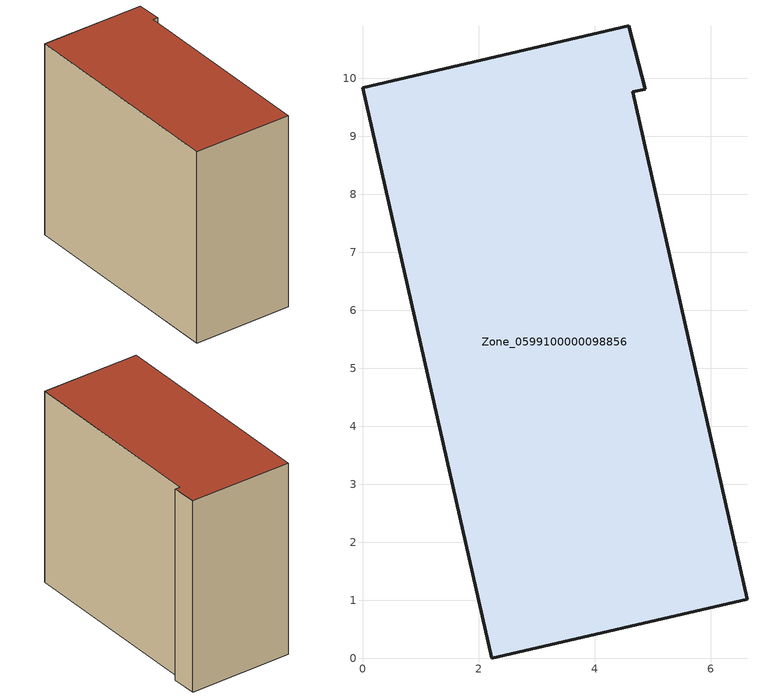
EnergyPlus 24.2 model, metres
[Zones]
Zone_0599100000098856
 floor ground (C_G): 0,9.84 4.59,10.91 4.88,9.81 4.66,9.77 6.63,1.02 2.23,0 z3.36
 wall outside (C_F): 2.23,0 6.63,1.02 4.66,9.77 4.88,9.81 4.59,10.91 0,9.84 2.23,0 z3.36:12.26
 roof outside (C_R): 4.59,10.91 0,9.84 2.23,0 6.63,1.02 4.66,9.77 4.88,9.81 z12.26
[BUILDING]
Pand.0599100000098856: North Axis=0; Terrain=City; Loads Convergence Tolerance Value=0.04; Temperature Convergence Tolerance Value=0.4; Solar Distribution=FullExterior; Maximum Number of Warmup Days=25; Minimum Number of Warmup Days=1
[Site:Location]
Rotterdam.The.Hague.AP_ZH_NLD Design_Conditions: Latitude=51.96; Longitude=4.45; Time Zone=1; Elevation=-4.5
[SITE:GROUNDTEMPERATURE:BUILDINGSURFACE]
18, 18, 18, 18, 18, 18, 18, 18, 18, 18, 18, 18
[MATERIAL] Thermal Absorptance=0.9; Solar Absorptance=0.7; Visible Absorptance=0.7
Name | Roughness | Thickness | Conductivity | Density | Specific Heat
G.TI.1992-2005 | MediumSmooth | 0.15 | 0.06 | 540 | 1210
F.TI.1992-2005 | Rough | 0.3 | 0.12 | 1920 | 840
R.TI.1992-2005 | MediumRough | 0.2 | 0.08 | 1500 | 1000
[CONSTRUCTION]
C_G: G.TI.1992-2005
C_F: F.TI.1992-2005
C_R: R.TI.1992-2005
[ZONE]
Zone_0599100000098856: Type=1; Multiplier=1; Ceiling Height=Autocalculate; Volume=Autocalculate; Floor Area=autocalculate; Part of Total Floor Area=Yes
[ZONEINFILTRATION:DESIGNFLOWRATE]
Infil_Zone_0599100000098856: Zone or ZoneList or Space or SpaceList=Zone_0599100000098856; Schedule=AlwaysOn; Design Flow Rate Calculation Method=Flow/Area; Flow Rate per Floor Area=0.0015; Constant Term Coefficient=1; Temperature Term Coefficient=0; Velocity Term Coefficient=0; Velocity Squared Term Coefficient=0
[HVACTEMPLATE:ZONE:IDEALLOADSAIRSYSTEM]
Zone_0599100000098856: Maximum Heating Supply Air Temperature=50; Minimum Cooling Supply Air Temperature=13; Maximum Heating Supply Air Humidity Ratio=0.0156; Minimum Cooling Supply Air Humidity Ratio=0.0077; Heating Limit=NoLimit; Cooling Limit=NoLimit; Dehumidification Control Type=ConstantSensibleHeatRatio; Cooling Sensible Heat Ratio=0.7; Dehumidification Setpoint=60; Humidification Control Type=None; Humidification Setpoint=30; Outdoor Air Method=None; Outdoor Air Flow Rate per Person=0.00944; Outdoor Air Flow Rate per Zone Floor Area=0; Outdoor Air Flow Rate per Zone=0; Demand Controlled Ventilation Type=None; Outdoor Air Economizer Type=NoEconomizer; Heat Recovery Type=None; Sensible Heat Recovery Effectiveness=0.7; Latent Heat Recovery Effectiveness=0.65
[ZONECONTROL:THERMOSTAT]
ThermostatControl_Zone_0599100000098856: Zone or ZoneList=Zone_0599100000098856; Control Type Schedule=DualSetpointControlType; Control 1=Thermostat_Zone_0599100000098856; Temperature Difference Between Cutout And Setpoint=0
[THERMOSTATSETPOINT:DUALSETPOINT]
Thermostat_Zone_0599100000098856: Heating Setpoint Temperature Schedule=HeatingSetpoint_Zone_0599100000098856; Cooling Setpoint Temperature Schedule=CoolingSetpoint_Zone_0599100000098856
[SCHEDULE:COMPACT]
HeatingSetpoint_Zone_0599100000098856: Through: 12/31, For: AllDays, Until: 24:00, 21
CoolingSetpoint_Zone_0599100000098856: Through: 12/31, For: AllDays, Until: 24:00, 24
DualSetpointControlType: Through: 12/31, For: AllDays, Until: 24:00, 4
AlwaysOn: Through: 12/31, For: AllDays, Until: 24:00, 1
